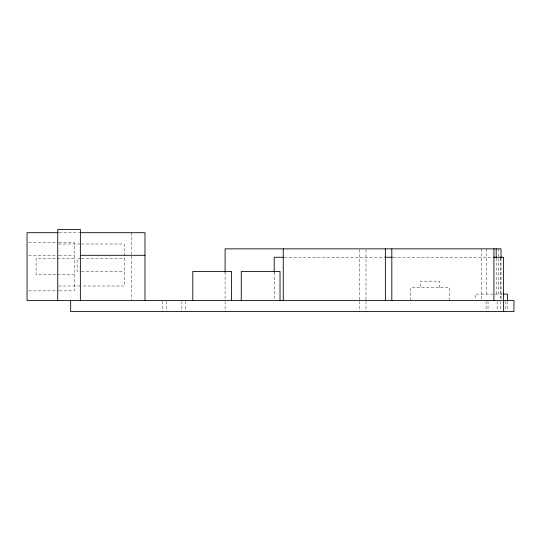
<?xml version="1.0" encoding="UTF-8"?>
<svg xmlns="http://www.w3.org/2000/svg" width="541" height="541" viewBox="0 0 541 541"><rect width="100%" height="100%" fill="white"/><g stroke="black" fill="none" stroke-linecap="round" stroke-linejoin="round"><path stroke-width="0.41" stroke-dasharray="2.71 2.03" d="M59.131 232.698L79.392 232.698M28.734 242.388L58.218 242.388M59.057 242.388L74.218 242.388L74.218 290.855L59.057 290.855M58.584 244.005L80.494 244.005M81.333 244.005L124.302 244.005L124.302 286.006L81.333 286.006M28.734 255.311L58.218 255.311M59.057 255.311L74.218 255.311M284.336 257.252L383.853 257.252M393.131 257.252L492.648 257.252M74.218 258.544L36.098 258.544L36.098 274.7L74.218 274.7M80.501 258.544L77.126 258.544L77.126 271.467L80.501 271.467M81.339 258.544L124.302 258.544M81.339 271.467L124.302 271.467M58.584 286.006L80.494 286.006M28.734 290.855L58.218 290.855M502.643 294.088L475.181 294.088L475.181 299.741M507.553 301.391L507.553 310.69M505.612 301.391L505.612 311.535M501.027 258.064L501.027 299.741M500.378 258.023L500.378 299.714M500.378 301.391L500.378 311.535M498.606 248.853L498.606 294.088M497.152 301.391L497.152 310.69M496.178 258.064L496.178 294.088M488.036 301.391L488.036 311.535M486.487 248.853L486.487 294.088M486.102 301.391L486.102 311.535M481.639 248.853L481.639 299.741M449.334 300.546L449.334 287.623L410.558 287.623L410.558 300.546M439.637 287.623L439.637 281.164L420.256 281.164L420.256 287.623M365.973 249.685L365.973 299.714M365.973 301.391L365.973 311.535M359.515 249.685L359.515 299.714M359.515 301.391L359.515 311.535M274.213 272.238L274.213 299.714M225.103 272.197L225.103 299.714M225.103 301.391L225.103 311.535M185.752 301.391L185.752 311.535M181.877 301.391L181.877 311.535M166.236 301.391L166.236 311.535M162.361 301.391L162.361 311.535M131.734 232.698L131.734 299.707"/><path stroke-width="0.81" d="M58.286 232.698L27.05 232.698L27.05 300.546L513.95 300.546L513.95 311.535L70.668 311.535L70.668 300.546M80.237 232.698L144.981 232.698L144.981 300.546M80.359 255.311L144.981 255.311M283.491 257.252L274.213 257.252L274.213 272.238M384.698 257.252L392.286 257.252M493.493 257.252L503.61 257.252L503.61 311.535M503.448 294.088L507.485 294.088L507.485 300.546M501.027 258.064L501.027 248.853L225.103 248.853L225.103 272.197M496.178 248.853L496.178 258.064M493.919 248.853L493.919 300.546M391.819 248.853L391.819 300.546M385.361 248.853L385.361 300.546M283.261 248.853L283.261 300.546M280.028 300.546L280.028 271.467L241.259 271.467L241.259 300.546M231.568 300.546L231.568 271.467L192.799 271.467L192.799 300.546M80.359 300.546L80.359 229.465L57.745 229.465L57.745 300.546"/></g></svg>
